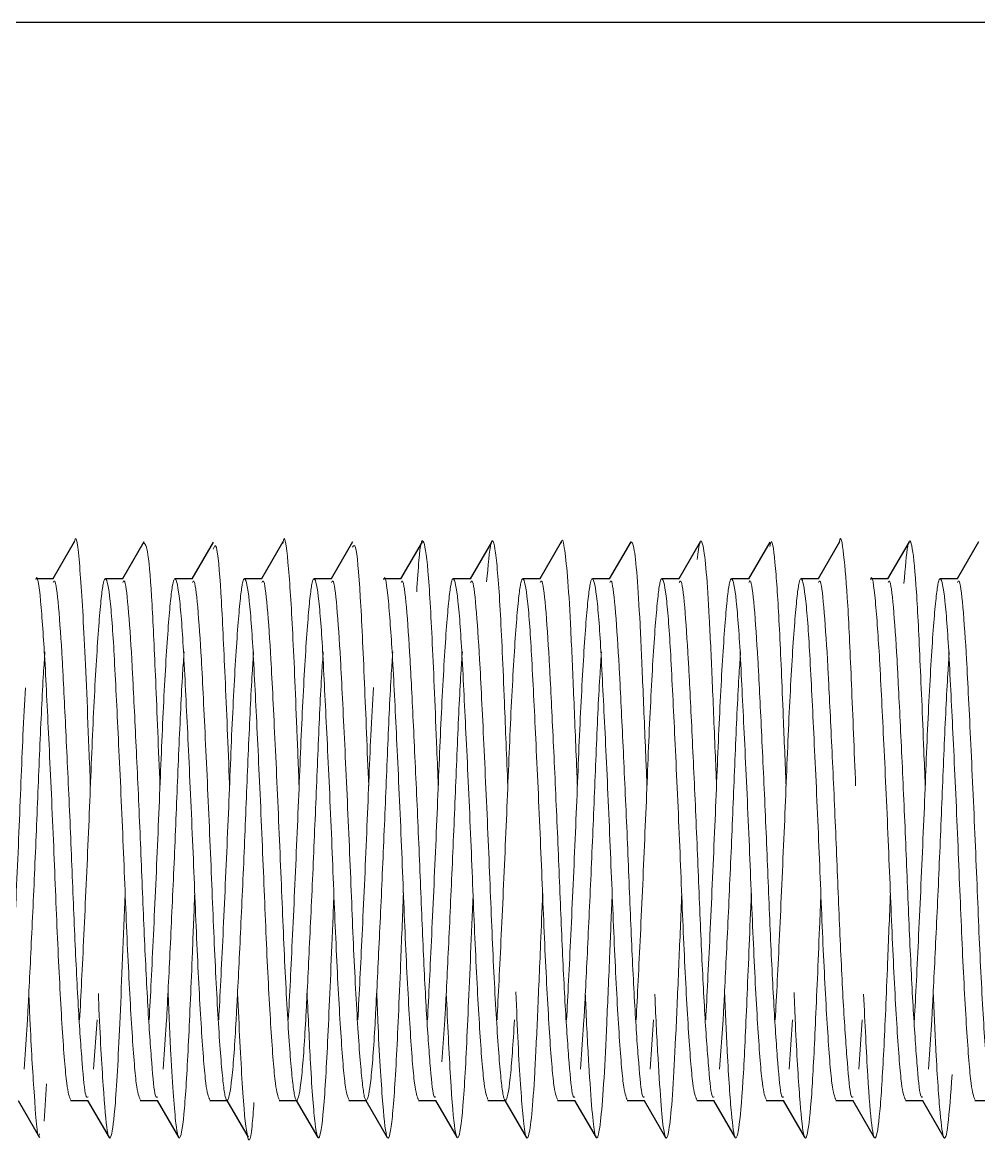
# Model space of a CAD drawing. Header units: millimetres. Extents: x -635 to 515, y -448 to 489.
# Drawn here: x 101.15 to 106.64, y 290.83 to 297.28 of the extents above; entities that cross this region are included whole.
import ezdxf

# ---------------------------------------------------------------- set-up
doc = ezdxf.new("R2010")
doc.units = ezdxf.units.MM

msp = doc.modelspace()

# ---------------------------------------------------------------- linework, layer by layer
at = {"color": 7, "linetype": 'Continuous', "lineweight": 25}
for p, q in [((116.8745, 297.2803), (95.4745, 297.2803)), ((101.4438, 294.2939), (101.3202, 294.0803)), ((101.8432, 294.2928), (101.7202, 294.0803)), ((102.2427, 294.2918), (102.1203, 294.0803)), ((102.6434, 294.2931), (102.5202, 294.0803)), ((103.0438, 294.2939), (102.9202, 294.0803)), ((103.4432, 294.2929), (103.3202, 294.0803)), ((103.8427, 294.2918), (103.7203, 294.0803)), ((104.2433, 294.2931), (104.1202, 294.0803)), ((104.6438, 294.2939), (104.5202, 294.0803)), ((105.0433, 294.293), (104.9202, 294.0803)), ((105.4427, 294.2918), (105.3203, 294.0803)), ((105.8433, 294.293), (105.7202, 294.0803)), ((106.2438, 294.2939), (106.1202, 294.0803)), ((106.6433, 294.293), (106.5202, 294.0803)), ((101.3228, 294.0803), (101.2226, 294.0803)), ((101.7228, 294.0803), (101.6226, 294.0803)), ((102.1228, 294.0803), (102.0226, 294.0803)), ((102.5228, 294.0803), (102.4226, 294.0803)), ((102.9228, 294.0803), (102.8226, 294.0803)), ((103.3228, 294.0803), (103.2226, 294.0803)), ((103.7228, 294.0803), (103.6226, 294.0803)), ((104.1228, 294.0803), (104.0226, 294.0803)), ((104.5228, 294.0803), (104.4226, 294.0803)), ((104.9228, 294.0803), (104.8226, 294.0803)), ((105.3228, 294.0803), (105.2226, 294.0803)), ((105.7228, 294.0803), (105.6226, 294.0803)), ((106.1228, 294.0803), (106.0226, 294.0803)), ((106.5228, 294.0803), (106.4226, 294.0803)), ((101.1202, 291.0803), (101.2438, 290.8667)), ((101.4226, 291.0803), (101.5228, 291.0803)), ((101.5202, 291.0803), (101.6436, 290.867)), ((101.8226, 291.0803), (101.9228, 291.0803)), ((101.9203, 291.0803), (102.0428, 290.8684)), ((102.2226, 291.0803), (102.3228, 291.0803)), ((102.3202, 291.0803), (102.4429, 290.8683)), ((102.6226, 291.0803), (102.7228, 291.0803)), ((102.7202, 291.0803), (102.8438, 290.8667)), ((103.0226, 291.0803), (103.1228, 291.0803)), ((103.1202, 291.0803), (103.2436, 290.867)), ((103.4226, 291.0803), (103.5228, 291.0803)), ((103.5202, 291.0803), (103.6428, 290.8684)), ((103.8226, 291.0803), (103.9228, 291.0803)), ((103.9202, 291.0803), (104.0428, 290.8684)), ((104.2226, 291.0803), (104.3228, 291.0803)), ((104.3202, 291.0803), (104.4437, 290.8668)), ((104.6226, 291.0803), (104.7228, 291.0803)), ((104.7202, 291.0803), (104.8436, 290.8669)), ((105.0226, 291.0803), (105.1228, 291.0803)), ((105.1202, 291.0803), (105.2429, 290.8683)), ((105.4226, 291.0803), (105.5228, 291.0803)), ((105.5202, 291.0803), (105.6428, 290.8684)), ((105.8226, 291.0803), (105.9228, 291.0803)), ((105.9202, 291.0803), (106.0437, 290.8668)), ((106.2226, 291.0803), (106.3228, 291.0803)), ((106.3202, 291.0803), (106.4437, 290.8669)), ((106.6226, 291.0803), (106.7228, 291.0803))]:
    msp.add_line(p, q, dxfattribs=at)
at = {"color": 144, "linetype": 'Continuous', "lineweight": 18}
for p, q in [((101.1745, 291.5435), (101.1547, 291.2608)), ((101.5745, 291.5435), (101.5547, 291.2608)), ((101.9745, 291.5435), (101.9547, 291.2608)), ((103.5745, 291.5435), (103.5576, 291.3019)), ((104.3745, 291.5435), (104.3547, 291.2608)), ((104.7745, 291.5435), (104.7547, 291.2608)), ((105.1745, 291.5435), (105.1547, 291.2608)), ((105.5745, 291.5435), (105.5547, 291.2608)), ((105.9745, 291.5435), (105.9547, 291.2608)), ((106.3745, 291.5435), (106.3547, 291.2608)), ((101.2848, 291.1764), (101.2697, 290.9605))]:
    msp.add_line(p, q, dxfattribs=at)
for points, knots in [([(101.5366, 292.888), (101.535, 292.9301), (101.5236, 293.2306), (101.5023, 293.7372), (101.4755, 294.1903), (101.4536, 294.3512), (101.4441, 294.2918), (101.4438, 294.2902)], [0, 0, 0, 0, 0.051052, 0.364582, 0.673506, 0.990874, 1, 1, 1, 1]), ([(102.7365, 292.8865), (102.7321, 292.9991), (102.7187, 293.3413), (102.6983, 293.8314), (102.6729, 294.2039), (102.653, 294.3497), (102.644, 294.2878), (102.6434, 294.2835)], [0, 0, 0, 0, 0.136179, 0.413955, 0.693658, 0.978747, 1, 1, 1, 1]), ([(103.5365, 292.8872), (103.5338, 292.9586), (103.5221, 293.2629), (103.5021, 293.7325), (103.4779, 294.1731), (103.4493, 294.3349), (103.4302, 294.2715), (103.4171, 294.0717), (103.4128, 294.0059)], [0, 0, 0, 0, 0.0642851, 0.2739369, 0.4806193, 0.6940813, 0.899307, 1, 1, 1, 1]), ([(103.9365, 292.8872), (103.9299, 293.0527), (103.9143, 293.4434), (103.8931, 293.9406), (103.866, 294.2735), (103.8393, 294.3415), (103.823, 294.1544), (103.815, 294.0621)], [0, 0, 0, 0, 0.153222, 0.361868, 0.576626, 0.791293, 1, 1, 1, 1]), ([(104.3366, 292.8896), (104.3355, 292.9188), (104.3283, 293.1055), (104.3149, 293.4224), (104.2988, 293.7976), (104.2822, 294.0872), (104.2639, 294.2573), (104.2505, 294.3205), (104.2442, 294.2893), (104.2434, 294.2854)], [0, 0, 0, 0, 0.0352006, 0.2252315, 0.4084735, 0.5926642, 0.7830091, 0.9724549, 1, 1, 1, 1]), ([(104.7366, 292.8892), (104.7348, 292.9367), (104.7269, 293.1412), (104.7128, 293.4697), (104.697, 293.8369), (104.6802, 294.1107), (104.6616, 294.2835), (104.6497, 294.2904), (104.6438, 294.2939)], [0, 0, 0, 0, 0.0577397, 0.2484878, 0.4319703, 0.6183552, 0.8101447, 1, 1, 1, 1]), ([(105.1366, 292.8879), (105.134, 292.954), (105.1255, 293.1775), (105.1108, 293.5163), (105.0953, 293.8737), (105.078, 294.138), (105.0595, 294.2873), (105.0418, 294.3164), (105.0312, 294.2322), (105.0261, 294.1909)], [0, 0, 0, 0, 0.066389, 0.224343, 0.376201, 0.531798, 0.691217, 0.848482, 1, 1, 1, 1]), ([(105.5365, 292.8877), (105.5312, 293.0228), (105.5178, 293.36), (105.4985, 293.8166), (105.4762, 294.1694), (105.4559, 294.325), (105.4457, 294.2786), (105.4429, 294.266)], [0, 0, 0, 0, 0.163323, 0.407663, 0.653484, 0.905818, 1, 1, 1, 1]), ([(105.9367, 292.8906), (105.9285, 293.0913), (105.9123, 293.4869), (105.8916, 293.9619), (105.8677, 294.2386), (105.8508, 294.3428), (105.8434, 294.2924), (105.8433, 294.2918)], [0, 0, 0, 0, 0.250167, 0.493245, 0.744757, 0.997218, 1, 1, 1, 1]), ([(106.3366, 292.8878), (106.3339, 292.9565), (106.3233, 293.233), (106.3049, 293.6595), (106.284, 294.082), (106.259, 294.304), (106.2362, 294.3142), (106.2216, 294.1402), (106.2144, 294.054)], [0, 0, 0, 0, 0.062555, 0.251604, 0.435616, 0.627216, 0.815266, 1, 1, 1, 1]), ([(101.9365, 292.8877), (101.9281, 293.0983), (101.9117, 293.5038), (101.8912, 293.9605), (101.8672, 294.2686), (101.8513, 294.2814), (101.8432, 294.2879)], [0, 0, 0, 0, 0.2578315, 0.4963513, 0.7434376, 1, 1, 1, 1]), ([(102.3366, 292.8898), (102.336, 292.9059), (102.327, 293.1431), (102.3089, 293.5653), (102.2872, 294.0323), (102.263, 294.3029), (102.249, 294.2667), (102.2431, 294.2515)], [0, 0, 0, 0, 0.019204, 0.284298, 0.539804, 0.805758, 1, 1, 1, 1]), ([(103.1366, 292.889), (103.1283, 293.0937), (103.1111, 293.5206), (103.0888, 294.0115), (103.064, 294.2967), (103.0497, 294.2715), (103.0441, 294.2617)], [0, 0, 0, 0, 0.2538194, 0.5294636, 0.8157346, 1, 1, 1, 1]), ([(101.2745, 293.617), (101.2666, 293.7378), (101.2505, 293.9825), (101.2314, 294.1145), (101.2229, 294.0771), (101.2226, 294.0755)], [0, 0, 0, 0, 0.482804, 0.978262, 1, 1, 1, 1]), ([(103.2745, 293.617), (103.2666, 293.7378), (103.2505, 293.9825), (103.2314, 294.1145), (103.2229, 294.0771), (103.2226, 294.0755)], [0, 0, 0, 0, 0.482804, 0.978262, 1, 1, 1, 1]), ([(106.0745, 293.617), (106.0666, 293.7378), (106.0505, 293.9825), (106.0314, 294.1145), (106.0229, 294.0771), (106.0226, 294.0755)], [0, 0, 0, 0, 0.4828043, 0.9782624, 1, 1, 1, 1]), ([(101.3745, 293.617), (101.3677, 293.7255), (101.354, 293.9425), (101.3353, 294.0828), (101.3255, 294.065), (101.3228, 294.0599)], [0, 0, 0, 0, 0.418026, 0.836082, 1, 1, 1, 1]), ([(101.6745, 293.617), (101.6673, 293.7525), (101.6589, 293.87), (101.6413, 294.0324), (101.6321, 294.0765), (101.6194, 294.0818), (101.6153, 294.0737), (101.6077, 294.0402), (101.6042, 294.0153), (101.5923, 293.9115), (101.5834, 293.8032), (101.5656, 293.5254), (101.5567, 293.3567), (101.5448, 293.0911), (101.5413, 293.0021), (101.5337, 292.8163), (101.5296, 292.7192), (101.5169, 292.4232), (101.5078, 292.2196), (101.4901, 291.847), (101.4817, 291.679), (101.4745, 291.5435)], [0, 0, 0, 0, 0.125, 0.125, 0.25, 0.25, 0.3125, 0.3125, 0.375, 0.375, 0.5, 0.5, 0.625, 0.625, 0.6875, 0.6875, 0.75, 0.75, 0.875, 0.875, 1, 1, 1, 1]), ([(101.7745, 293.617), (101.7677, 293.7255), (101.754, 293.9424), (101.7353, 294.0828), (101.7255, 294.065), (101.7228, 294.0599)], [0, 0, 0, 0, 0.418007, 0.836044, 1, 1, 1, 1]), ([(102.0745, 293.617), (102.0673, 293.7525), (102.0589, 293.87), (102.0413, 294.0324), (102.0321, 294.0765), (102.0194, 294.0818), (102.0153, 294.0737), (102.0077, 294.0402), (102.0042, 294.0153), (101.9923, 293.9115), (101.9834, 293.8032), (101.9656, 293.5254), (101.9567, 293.3567), (101.9448, 293.0911), (101.9413, 293.0021), (101.9337, 292.8163), (101.9296, 292.7192), (101.9169, 292.4232), (101.9078, 292.2196), (101.8901, 291.847), (101.8817, 291.679), (101.8745, 291.5435)], [0, 0, 0, 0, 0.125, 0.125, 0.25, 0.25, 0.3125, 0.3125, 0.375, 0.375, 0.5, 0.5, 0.625, 0.625, 0.6875, 0.6875, 0.75, 0.75, 0.875, 0.875, 1, 1, 1, 1]), ([(102.1745, 293.617), (102.1677, 293.7255), (102.154, 293.9425), (102.1353, 294.0828), (102.1255, 294.065), (102.1228, 294.0599)], [0, 0, 0, 0, 0.418026, 0.836081, 1, 1, 1, 1]), ([(102.4745, 293.617), (102.4673, 293.7525), (102.4589, 293.87), (102.4413, 294.0324), (102.4321, 294.0765), (102.4194, 294.0818), (102.4153, 294.0737), (102.4077, 294.0402), (102.4042, 294.0153), (102.3923, 293.9115), (102.3834, 293.8032), (102.3656, 293.5254), (102.3567, 293.3567), (102.3448, 293.0911), (102.3413, 293.0021), (102.3337, 292.8163), (102.3296, 292.7192), (102.3169, 292.4232), (102.3078, 292.2196), (102.2901, 291.847), (102.2817, 291.679), (102.2745, 291.5435)], [0, 0, 0, 0, 0.125, 0.125, 0.25, 0.25, 0.3125, 0.3125, 0.375, 0.375, 0.5, 0.5, 0.625, 0.625, 0.6875, 0.6875, 0.75, 0.75, 0.875, 0.875, 1, 1, 1, 1]), ([(102.5745, 293.6171), (102.5677, 293.7256), (102.554, 293.9425), (102.5353, 294.0828), (102.5255, 294.065), (102.5228, 294.0599)], [0, 0, 0, 0, 0.418064, 0.836158, 1, 1, 1, 1]), ([(102.8745, 293.617), (102.8673, 293.7525), (102.8589, 293.87), (102.8413, 294.0324), (102.8321, 294.0765), (102.8194, 294.0818), (102.8153, 294.0737), (102.8077, 294.0402), (102.8042, 294.0153), (102.7923, 293.9115), (102.7834, 293.8032), (102.7656, 293.5254), (102.7567, 293.3567), (102.7448, 293.0911), (102.7413, 293.0021), (102.7337, 292.8163), (102.7296, 292.7192), (102.7169, 292.4232), (102.7078, 292.2196), (102.6901, 291.847), (102.6817, 291.679), (102.6745, 291.5435)], [0, 0, 0, 0, 0.125, 0.125, 0.25, 0.25, 0.3125, 0.3125, 0.375, 0.375, 0.5, 0.5, 0.625, 0.625, 0.6875, 0.6875, 0.75, 0.75, 0.875, 0.875, 1, 1, 1, 1]), ([(102.9745, 293.617), (102.9677, 293.7255), (102.954, 293.9425), (102.9353, 294.0828), (102.9255, 294.065), (102.9228, 294.0599)], [0, 0, 0, 0, 0.418025, 0.83608, 1, 1, 1, 1]), ([(103.3745, 293.617), (103.3677, 293.7255), (103.354, 293.9425), (103.3353, 294.0828), (103.3255, 294.065), (103.3228, 294.0599)], [0, 0, 0, 0, 0.418034, 0.836098, 1, 1, 1, 1]), ([(103.6745, 293.617), (103.6673, 293.7525), (103.6589, 293.87), (103.6413, 294.0324), (103.6321, 294.0765), (103.6194, 294.0818), (103.6153, 294.0737), (103.6077, 294.0402), (103.6042, 294.0153), (103.5923, 293.9115), (103.5834, 293.8032), (103.5656, 293.5254), (103.5567, 293.3567), (103.5448, 293.0911), (103.5413, 293.0021), (103.5337, 292.8163), (103.5296, 292.7192), (103.5169, 292.4232), (103.5078, 292.2196), (103.4901, 291.847), (103.4817, 291.679), (103.4745, 291.5435)], [0, 0, 0, 0, 0.125, 0.125, 0.25, 0.25, 0.3125, 0.3125, 0.375, 0.375, 0.5, 0.5, 0.625, 0.625, 0.6875, 0.6875, 0.75, 0.75, 0.875, 0.875, 1, 1, 1, 1]), ([(103.7745, 293.617), (103.7677, 293.7255), (103.754, 293.9425), (103.7353, 294.0828), (103.7255, 294.065), (103.7228, 294.0599)], [0, 0, 0, 0, 0.418026, 0.836081, 1, 1, 1, 1]), ([(104.0745, 293.617), (104.0673, 293.7525), (104.0589, 293.87), (104.0413, 294.0324), (104.0321, 294.0765), (104.0194, 294.0818), (104.0153, 294.0737), (104.0077, 294.0402), (104.0042, 294.0153), (103.9923, 293.9115), (103.9834, 293.8032), (103.9656, 293.5254), (103.9567, 293.3567), (103.9448, 293.0911), (103.9413, 293.0021), (103.9337, 292.8163), (103.9296, 292.7192), (103.9169, 292.4232), (103.9078, 292.2196), (103.8901, 291.847), (103.8817, 291.679), (103.8745, 291.5435)], [0, 0, 0, 0, 0.125, 0.125, 0.25, 0.25, 0.3125, 0.3125, 0.375, 0.375, 0.5, 0.5, 0.625, 0.625, 0.6875, 0.6875, 0.75, 0.75, 0.875, 0.875, 1, 1, 1, 1]), ([(104.1745, 293.617), (104.1677, 293.7255), (104.154, 293.9425), (104.1353, 294.0828), (104.1255, 294.065), (104.1228, 294.0599)], [0, 0, 0, 0, 0.418021, 0.836071, 1, 1, 1, 1]), ([(104.4745, 293.617), (104.4673, 293.7525), (104.4589, 293.87), (104.4413, 294.0324), (104.4321, 294.0765), (104.4194, 294.0818), (104.4153, 294.0737), (104.4077, 294.0402), (104.4042, 294.0153), (104.3923, 293.9115), (104.3834, 293.8032), (104.3656, 293.5254), (104.3567, 293.3567), (104.3448, 293.0911), (104.3413, 293.0021), (104.3337, 292.8163), (104.3296, 292.7192), (104.3169, 292.4232), (104.3078, 292.2196), (104.2901, 291.847), (104.2817, 291.679), (104.2745, 291.5435)], [0, 0, 0, 0, 0.125, 0.125, 0.25, 0.25, 0.3125, 0.3125, 0.375, 0.375, 0.5, 0.5, 0.625, 0.625, 0.6875, 0.6875, 0.75, 0.75, 0.875, 0.875, 1, 1, 1, 1]), ([(104.5745, 293.617), (104.5677, 293.7255), (104.554, 293.9425), (104.5353, 294.0828), (104.5255, 294.065), (104.5228, 294.0599)], [0, 0, 0, 0, 0.418028, 0.836086, 1, 1, 1, 1]), ([(104.8745, 293.617), (104.8673, 293.7525), (104.8589, 293.87), (104.8413, 294.0324), (104.8321, 294.0765), (104.8194, 294.0818), (104.8153, 294.0737), (104.8077, 294.0402), (104.8042, 294.0153), (104.7923, 293.9115), (104.7834, 293.8032), (104.7656, 293.5254), (104.7567, 293.3567), (104.7448, 293.0911), (104.7413, 293.0021), (104.7337, 292.8163), (104.7296, 292.7192), (104.7169, 292.4232), (104.7078, 292.2196), (104.6901, 291.847), (104.6817, 291.679), (104.6745, 291.5435)], [0, 0, 0, 0, 0.125, 0.125, 0.25, 0.25, 0.3125, 0.3125, 0.375, 0.375, 0.5, 0.5, 0.625, 0.625, 0.6875, 0.6875, 0.75, 0.75, 0.875, 0.875, 1, 1, 1, 1]), ([(104.9745, 293.617), (104.9677, 293.7255), (104.954, 293.9425), (104.9353, 294.0828), (104.9255, 294.065), (104.9228, 294.0599)], [0, 0, 0, 0, 0.418025, 0.83608, 1, 1, 1, 1]), ([(105.2745, 293.617), (105.2673, 293.7525), (105.2589, 293.87), (105.2413, 294.0324), (105.2321, 294.0765), (105.2194, 294.0818), (105.2153, 294.0737), (105.2077, 294.0402), (105.2042, 294.0153), (105.1923, 293.9115), (105.1834, 293.8032), (105.1656, 293.5254), (105.1567, 293.3567), (105.1448, 293.0911), (105.1413, 293.0021), (105.1337, 292.8163), (105.1296, 292.7192), (105.1169, 292.4232), (105.1078, 292.2196), (105.0901, 291.847), (105.0817, 291.679), (105.0745, 291.5435)], [0, 0, 0, 0, 0.125, 0.125, 0.25, 0.25, 0.3125, 0.3125, 0.375, 0.375, 0.5, 0.5, 0.625, 0.625, 0.6875, 0.6875, 0.75, 0.75, 0.875, 0.875, 1, 1, 1, 1]), ([(105.3745, 293.617), (105.3677, 293.7255), (105.354, 293.9424), (105.3353, 294.0828), (105.3255, 294.065), (105.3228, 294.0599)], [0, 0, 0, 0, 0.418013, 0.836055, 1, 1, 1, 1]), ([(105.6745, 293.617), (105.6673, 293.7525), (105.6589, 293.87), (105.6413, 294.0324), (105.6321, 294.0765), (105.6194, 294.0818), (105.6153, 294.0737), (105.6077, 294.0402), (105.6042, 294.0153), (105.5923, 293.9115), (105.5834, 293.8032), (105.5656, 293.5254), (105.5567, 293.3567), (105.5448, 293.0911), (105.5413, 293.0021), (105.5337, 292.8163), (105.5296, 292.7192), (105.5169, 292.4232), (105.5078, 292.2196), (105.4901, 291.847), (105.4817, 291.679), (105.4745, 291.5435)], [0, 0, 0, 0, 0.125, 0.125, 0.25, 0.25, 0.3125, 0.3125, 0.375, 0.375, 0.5, 0.5, 0.625, 0.625, 0.6875, 0.6875, 0.75, 0.75, 0.875, 0.875, 1, 1, 1, 1]), ([(105.7745, 293.617), (105.7677, 293.7255), (105.754, 293.9425), (105.7353, 294.0828), (105.7255, 294.065), (105.7228, 294.0599)], [0, 0, 0, 0, 0.418034, 0.836098, 1, 1, 1, 1]), ([(106.1745, 293.6171), (106.1677, 293.7255), (106.154, 293.9425), (106.1353, 294.0828), (106.1255, 294.065), (106.1228, 294.0599)], [0, 0, 0, 0, 0.418042, 0.836113, 1, 1, 1, 1]), ([(106.4745, 293.617), (106.4673, 293.7525), (106.4589, 293.87), (106.4413, 294.0324), (106.4321, 294.0765), (106.4194, 294.0818), (106.4153, 294.0737), (106.4077, 294.0402), (106.4042, 294.0153), (106.3923, 293.9115), (106.3834, 293.8032), (106.3656, 293.5254), (106.3567, 293.3567), (106.3448, 293.0911), (106.3413, 293.0021), (106.3337, 292.8163), (106.3296, 292.7192), (106.3169, 292.4232), (106.3078, 292.2196), (106.2901, 291.847), (106.2817, 291.679), (106.2745, 291.5435)], [0, 0, 0, 0, 0.125, 0.125, 0.25, 0.25, 0.3125, 0.3125, 0.375, 0.375, 0.5, 0.5, 0.625, 0.625, 0.6875, 0.6875, 0.75, 0.75, 0.875, 0.875, 1, 1, 1, 1]), ([(106.5745, 293.6171), (106.5677, 293.7256), (106.554, 293.9425), (106.5353, 294.0828), (106.5255, 294.065), (106.5228, 294.0599)], [0, 0, 0, 0, 0.418057, 0.836143, 1, 1, 1, 1]), ([(101.2752, 293.6612), (101.2724, 293.6211), (101.262, 293.476), (101.2449, 293.1033), (101.2252, 292.6043), (101.2022, 292.096), (101.1851, 291.7452), (101.1765, 291.5818), (101.1745, 291.5435)], [0, 0, 0, 0, 0.081469, 0.294828, 0.508139, 0.721429, 0.934785, 1, 1, 1, 1]), ([(102.0752, 293.6612), (102.0724, 293.6211), (102.062, 293.476), (102.0449, 293.1033), (102.0252, 292.6043), (102.0022, 292.096), (101.9851, 291.7452), (101.9765, 291.5818), (101.9745, 291.5435)], [0, 0, 0, 0, 0.0814684, 0.2948273, 0.5081388, 0.7214284, 0.9347839, 1, 1, 1, 1]), ([(102.4752, 293.6612), (102.4724, 293.6211), (102.462, 293.476), (102.4449, 293.1032), (102.4252, 292.6042), (102.4022, 292.0959), (102.3851, 291.7451), (102.3765, 291.5817), (102.3745, 291.5435)], [0, 0, 0, 0, 0.081515, 0.294874, 0.508186, 0.721476, 0.934831, 1, 1, 1, 1]), ([(102.8752, 293.6612), (102.8724, 293.6211), (102.862, 293.476), (102.8449, 293.1033), (102.8252, 292.6043), (102.8022, 292.096), (102.7851, 291.7452), (102.7765, 291.5818), (102.7745, 291.5435)], [0, 0, 0, 0, 0.081467, 0.294823, 0.508133, 0.72142, 0.934774, 1, 1, 1, 1]), ([(103.2752, 293.6612), (103.2724, 293.6211), (103.262, 293.476), (103.2449, 293.1033), (103.2252, 292.6043), (103.2022, 292.096), (103.1851, 291.7452), (103.1765, 291.5818), (103.1745, 291.5435)], [0, 0, 0, 0, 0.081477, 0.294834, 0.508143, 0.72143, 0.934784, 1, 1, 1, 1]), ([(103.6752, 293.6612), (103.6724, 293.6211), (103.662, 293.476), (103.6449, 293.1033), (103.6252, 292.6043), (103.6022, 292.096), (103.5851, 291.7452), (103.5765, 291.5818), (103.5745, 291.5435)], [0, 0, 0, 0, 0.081469, 0.29483, 0.508143, 0.721434, 0.934791, 1, 1, 1, 1]), ([(104.4752, 293.6612), (104.4724, 293.6211), (104.462, 293.476), (104.4449, 293.1033), (104.4252, 292.6043), (104.4022, 292.096), (104.3851, 291.7452), (104.3765, 291.5817), (104.3745, 291.5435)], [0, 0, 0, 0, 0.08147, 0.294824, 0.508131, 0.721415, 0.934766, 1, 1, 1, 1]), ([(105.2752, 293.6612), (105.2724, 293.6211), (105.262, 293.4761), (105.2449, 293.1034), (105.2252, 292.6043), (105.2022, 292.0961), (105.1851, 291.7452), (105.1765, 291.5818), (105.1745, 291.5435)], [0, 0, 0, 0, 0.081453, 0.294812, 0.508125, 0.721415, 0.934772, 1, 1, 1, 1]), ([(106.4752, 293.6612), (106.4724, 293.6211), (106.462, 293.476), (106.4449, 293.1033), (106.4252, 292.6042), (106.4022, 292.096), (106.3851, 291.7452), (106.3765, 291.5818), (106.3745, 291.5435)], [0, 0, 0, 0, 0.081506, 0.294866, 0.508179, 0.72147, 0.934827, 1, 1, 1, 1]), ([(101.4226, 291.085), (101.4152, 291.1027), (101.4, 291.1396), (101.3746, 291.4704), (101.3484, 291.9596), (101.3259, 292.5451), (101.2986, 293.1443), (101.2825, 293.4608), (101.2745, 293.617)], [0, 0, 0, 0, 0.157112, 0.327028, 0.496945, 0.661577, 0.832977, 1, 1, 1, 1]), ([(101.5228, 291.1006), (101.5184, 291.0987), (101.5069, 291.0938), (101.4896, 291.2759), (101.4664, 291.6055), (101.4449, 292.0525), (101.4252, 292.5575), (101.4022, 293.0642), (101.3851, 293.4154), (101.3765, 293.5788), (101.3745, 293.617)], [0, 0, 0, 0, 0.087964, 0.232589, 0.377206, 0.521872, 0.666505, 0.811123, 0.955786, 1, 1, 1, 1]), ([(101.8226, 291.085), (101.8152, 291.1027), (101.8, 291.1396), (101.7746, 291.4704), (101.7484, 291.9596), (101.7259, 292.5451), (101.6986, 293.1443), (101.6825, 293.4608), (101.6745, 293.617)], [0, 0, 0, 0, 0.157112, 0.327028, 0.496945, 0.661577, 0.832977, 1, 1, 1, 1]), ([(101.9228, 291.1006), (101.9184, 291.0987), (101.9069, 291.0938), (101.8896, 291.2759), (101.8664, 291.6055), (101.8449, 292.0525), (101.8252, 292.5575), (101.8022, 293.0642), (101.7851, 293.4154), (101.7765, 293.5787), (101.7745, 293.617)], [0, 0, 0, 0, 0.087971, 0.232598, 0.377217, 0.521885, 0.666521, 0.811141, 0.955807, 1, 1, 1, 1]), ([(102.2226, 291.085), (102.2152, 291.1027), (102.2, 291.1396), (102.1746, 291.4704), (102.1484, 291.9596), (102.1259, 292.5451), (102.0986, 293.1443), (102.0825, 293.4608), (102.0745, 293.617)], [0, 0, 0, 0, 0.157112, 0.327028, 0.496945, 0.661577, 0.832977, 1, 1, 1, 1]), ([(102.3745, 291.5435), (102.3673, 291.408), (102.3589, 291.2905), (102.3413, 291.1281), (102.3321, 291.084), (102.3194, 291.0788), (102.3153, 291.0869), (102.3077, 291.1203), (102.3042, 291.1453), (102.2923, 291.2491), (102.2834, 291.3573), (102.2656, 291.6351), (102.2567, 291.8038), (102.2448, 292.0694), (102.2413, 292.1584), (102.2337, 292.3443), (102.2296, 292.4413), (102.2169, 292.7373), (102.2078, 292.941), (102.1901, 293.3136), (102.1817, 293.4815), (102.1745, 293.617)], [0, 0, 0, 0, 0.125, 0.125, 0.25, 0.25, 0.3125, 0.3125, 0.375, 0.375, 0.5, 0.5, 0.625, 0.625, 0.6875, 0.6875, 0.75, 0.75, 0.875, 0.875, 1, 1, 1, 1]), ([(102.6226, 291.085), (102.6152, 291.1027), (102.6, 291.1396), (102.5746, 291.4704), (102.5484, 291.9596), (102.5259, 292.5451), (102.4986, 293.1443), (102.4825, 293.4608), (102.4745, 293.617)], [0, 0, 0, 0, 0.157112, 0.327028, 0.496945, 0.661577, 0.832977, 1, 1, 1, 1]), ([(102.7745, 291.5435), (102.7673, 291.408), (102.7589, 291.2905), (102.7412, 291.1281), (102.7321, 291.084), (102.7194, 291.0788), (102.7153, 291.0869), (102.7077, 291.1203), (102.7042, 291.1453), (102.6923, 291.2491), (102.6834, 291.3574), (102.6656, 291.6352), (102.6567, 291.8039), (102.6448, 292.0695), (102.6413, 292.1585), (102.6337, 292.3443), (102.6296, 292.4414), (102.6169, 292.7374), (102.6078, 292.9411), (102.5901, 293.3137), (102.5817, 293.4816), (102.5745, 293.6171)], [0, 0, 0, 0, 0.125, 0.125, 0.25, 0.25, 0.3125, 0.3125, 0.375, 0.375, 0.5, 0.5, 0.625, 0.625, 0.6875, 0.6875, 0.75, 0.75, 0.875, 0.875, 1, 1, 1, 1]), ([(103.0226, 291.085), (103.0152, 291.1027), (103, 291.1396), (102.9746, 291.4704), (102.9484, 291.9596), (102.9259, 292.5451), (102.8986, 293.1443), (102.8825, 293.4608), (102.8745, 293.617)], [0, 0, 0, 0, 0.157112, 0.327028, 0.496945, 0.661577, 0.832977, 1, 1, 1, 1]), ([(103.1745, 291.5435), (103.1673, 291.408), (103.1589, 291.2905), (103.1412, 291.1281), (103.1321, 291.084), (103.1194, 291.0788), (103.1153, 291.0869), (103.1077, 291.1203), (103.1042, 291.1453), (103.0923, 291.2491), (103.0834, 291.3573), (103.0656, 291.6351), (103.0567, 291.8038), (103.0448, 292.0695), (103.0413, 292.1584), (103.0337, 292.3443), (103.0296, 292.4413), (103.0169, 292.7373), (103.0078, 292.941), (102.9901, 293.3136), (102.9817, 293.4815), (102.9745, 293.617)], [0, 0, 0, 0, 0.125, 0.125, 0.25, 0.25, 0.3125, 0.3125, 0.375, 0.375, 0.5, 0.5, 0.625, 0.625, 0.6875, 0.6875, 0.75, 0.75, 0.875, 0.875, 1, 1, 1, 1]), ([(103.4226, 291.085), (103.4152, 291.1027), (103.4, 291.1396), (103.3746, 291.4704), (103.3484, 291.9596), (103.3259, 292.5451), (103.2986, 293.1443), (103.2825, 293.4608), (103.2745, 293.617)], [0, 0, 0, 0, 0.157112, 0.327028, 0.496945, 0.661577, 0.832977, 1, 1, 1, 1]), ([(103.5228, 291.1006), (103.5184, 291.0987), (103.5069, 291.0938), (103.4896, 291.2759), (103.4664, 291.6055), (103.4449, 292.0525), (103.4252, 292.5575), (103.4022, 293.0642), (103.3851, 293.4154), (103.3765, 293.5788), (103.3745, 293.617)], [0, 0, 0, 0, 0.087963, 0.232587, 0.377204, 0.521868, 0.6665, 0.811118, 0.95578, 1, 1, 1, 1]), ([(103.8226, 291.085), (103.8152, 291.1027), (103.8, 291.1396), (103.7746, 291.4704), (103.7484, 291.9596), (103.7259, 292.5451), (103.6986, 293.1443), (103.6825, 293.4608), (103.6745, 293.617)], [0, 0, 0, 0, 0.157112, 0.3270283, 0.4969447, 0.6615767, 0.8329771, 1, 1, 1, 1]), ([(103.9745, 291.5435), (103.9673, 291.408), (103.9589, 291.2905), (103.9413, 291.1282), (103.9321, 291.084), (103.9194, 291.0788), (103.9153, 291.0869), (103.9077, 291.1203), (103.9042, 291.1453), (103.8923, 291.2491), (103.8834, 291.3573), (103.8656, 291.6351), (103.8567, 291.8038), (103.8448, 292.0694), (103.8413, 292.1584), (103.8337, 292.3443), (103.8296, 292.4413), (103.8169, 292.7373), (103.8078, 292.941), (103.7901, 293.3136), (103.7817, 293.4815), (103.7745, 293.617)], [0, 0, 0, 0, 0.125, 0.125, 0.25, 0.25, 0.3125, 0.3125, 0.375, 0.375, 0.5, 0.5, 0.625, 0.625, 0.6875, 0.6875, 0.75, 0.75, 0.875, 0.875, 1, 1, 1, 1]), ([(104.2226, 291.085), (104.2152, 291.1027), (104.2, 291.1396), (104.1746, 291.4704), (104.1484, 291.9596), (104.1259, 292.5451), (104.0986, 293.1443), (104.0825, 293.4608), (104.0745, 293.617)], [0, 0, 0, 0, 0.157112, 0.327028, 0.496945, 0.661577, 0.832977, 1, 1, 1, 1]), ([(104.3228, 291.1006), (104.3184, 291.0987), (104.3069, 291.0938), (104.2896, 291.2759), (104.2664, 291.6056), (104.2449, 292.0525), (104.2252, 292.5576), (104.2022, 293.0642), (104.1851, 293.4154), (104.1765, 293.5788), (104.1745, 293.617)], [0, 0, 0, 0, 0.087985, 0.23261, 0.377228, 0.521894, 0.666528, 0.811147, 0.955811, 1, 1, 1, 1]), ([(104.6226, 291.085), (104.6152, 291.1027), (104.6, 291.1396), (104.5746, 291.4704), (104.5484, 291.9596), (104.5259, 292.5451), (104.4986, 293.1443), (104.4825, 293.4608), (104.4745, 293.617)], [0, 0, 0, 0, 0.157112, 0.327028, 0.496945, 0.661577, 0.832977, 1, 1, 1, 1]), ([(104.7228, 291.1006), (104.7184, 291.0987), (104.7069, 291.0938), (104.6896, 291.2759), (104.6664, 291.6055), (104.6449, 292.0525), (104.6252, 292.5575), (104.6022, 293.0642), (104.5851, 293.4154), (104.5765, 293.5788), (104.5745, 293.617)], [0, 0, 0, 0, 0.0879638, 0.2325886, 0.3772055, 0.5218705, 0.6665035, 0.8111216, 0.9557845, 1, 1, 1, 1]), ([(105.0226, 291.085), (105.0152, 291.1027), (105, 291.1396), (104.9746, 291.4704), (104.9484, 291.9596), (104.9259, 292.5451), (104.8986, 293.1443), (104.8825, 293.4608), (104.8745, 293.617)], [0, 0, 0, 0, 0.157112, 0.3270283, 0.4969447, 0.6615767, 0.8329771, 1, 1, 1, 1]), ([(105.1228, 291.1006), (105.1184, 291.0987), (105.1069, 291.0938), (105.0896, 291.2759), (105.0664, 291.6055), (105.0449, 292.0525), (105.0252, 292.5575), (105.0022, 293.0642), (104.9851, 293.4154), (104.9765, 293.5788), (104.9745, 293.617)], [0, 0, 0, 0, 0.087967, 0.232592, 0.377209, 0.521875, 0.666508, 0.811126, 0.95579, 1, 1, 1, 1]), ([(105.4226, 291.085), (105.4152, 291.1027), (105.4, 291.1396), (105.3746, 291.4704), (105.3484, 291.9596), (105.3259, 292.5451), (105.2986, 293.1443), (105.2825, 293.4608), (105.2745, 293.617)], [0, 0, 0, 0, 0.157112, 0.3270283, 0.4969447, 0.6615767, 0.8329771, 1, 1, 1, 1]), ([(105.5228, 291.1006), (105.5184, 291.0987), (105.5069, 291.0938), (105.4896, 291.2759), (105.4664, 291.6056), (105.4449, 292.0525), (105.4252, 292.5575), (105.4022, 293.0642), (105.3851, 293.4154), (105.3765, 293.5788), (105.3745, 293.617)], [0, 0, 0, 0, 0.0879738, 0.2326005, 0.3772192, 0.5218862, 0.666521, 0.811141, 0.9558058, 1, 1, 1, 1]), ([(105.8226, 291.085), (105.8152, 291.1027), (105.8, 291.1396), (105.7746, 291.4704), (105.7484, 291.9596), (105.7259, 292.5451), (105.6986, 293.1443), (105.6825, 293.4608), (105.6745, 293.617)], [0, 0, 0, 0, 0.157112, 0.3270283, 0.4969447, 0.6615767, 0.8329771, 1, 1, 1, 1]), ([(105.9228, 291.1006), (105.9184, 291.0987), (105.9069, 291.0938), (105.8896, 291.2759), (105.8664, 291.6055), (105.8449, 292.0525), (105.8252, 292.5575), (105.8022, 293.0642), (105.7851, 293.4154), (105.7765, 293.5788), (105.7745, 293.617)], [0, 0, 0, 0, 0.0879684, 0.2325925, 0.3772086, 0.521873, 0.6665053, 0.8111227, 0.9557848, 1, 1, 1, 1]), ([(106.2226, 291.085), (106.2152, 291.1027), (106.2, 291.1396), (106.1746, 291.4704), (106.1484, 291.9596), (106.1259, 292.5451), (106.0986, 293.1443), (106.0825, 293.4608), (106.0745, 293.617)], [0, 0, 0, 0, 0.157112, 0.327028, 0.496945, 0.661577, 0.832977, 1, 1, 1, 1]), ([(106.3228, 291.1006), (106.3184, 291.0987), (106.3069, 291.0938), (106.2896, 291.2759), (106.2664, 291.6055), (106.2449, 292.0525), (106.2252, 292.5575), (106.2022, 293.0642), (106.1851, 293.4154), (106.1765, 293.5788), (106.1745, 293.6171)], [0, 0, 0, 0, 0.087964, 0.232588, 0.377203, 0.521866, 0.666498, 0.811114, 0.955775, 1, 1, 1, 1]), ([(106.6226, 291.085), (106.6152, 291.1027), (106.6, 291.1396), (106.5746, 291.4704), (106.5484, 291.9596), (106.5259, 292.5451), (106.4986, 293.1443), (106.4825, 293.4608), (106.4745, 293.617)], [0, 0, 0, 0, 0.157112, 0.327028, 0.496945, 0.661577, 0.832977, 1, 1, 1, 1]), ([(106.7745, 291.5435), (106.7673, 291.408), (106.7589, 291.2905), (106.7413, 291.1281), (106.7321, 291.084), (106.7194, 291.0788), (106.7153, 291.0869), (106.7077, 291.1203), (106.7042, 291.1453), (106.6923, 291.2491), (106.6834, 291.3574), (106.6656, 291.6352), (106.6567, 291.8039), (106.6448, 292.0695), (106.6413, 292.1585), (106.6337, 292.3443), (106.6296, 292.4414), (106.6169, 292.7374), (106.6078, 292.9411), (106.5901, 293.3136), (106.5817, 293.4816), (106.5745, 293.6171)], [0, 0, 0, 0, 0.125, 0.125, 0.25, 0.25, 0.3125, 0.3125, 0.375, 0.375, 0.5, 0.5, 0.625, 0.625, 0.6875, 0.6875, 0.75, 0.75, 0.875, 0.875, 1, 1, 1, 1]), ([(101.1633, 293.4533), (101.1584, 293.3653), (101.145, 293.1263), (101.1259, 292.6118), (101.0986, 292.0172), (101.0825, 291.7001), (101.0745, 291.5435)], [0, 0, 0, 0, 0.160176, 0.43502, 0.721164, 1, 1, 1, 1]), ([(103.1634, 293.4551), (103.1584, 293.3665), (103.145, 293.127), (103.1259, 292.6118), (103.0986, 292.0172), (103.0825, 291.7001), (103.0745, 291.5435)], [0, 0, 0, 0, 0.161037, 0.435599, 0.72145, 1, 1, 1, 1]), ([(101.7367, 292.27), (101.7266, 292.0211), (101.7067, 291.5281), (101.6824, 291.0477), (101.6556, 290.8425), (101.6331, 290.8704), (101.6106, 291.1419), (101.5915, 291.4539), (101.5829, 291.6779), (101.5823, 291.6947)], [0, 0, 0, 0, 0.187309, 0.370936, 0.52125, 0.66752, 0.824805, 0.986883, 1, 1, 1, 1]), ([(102.1365, 292.273), (102.132, 292.1579), (102.1196, 291.8426), (102.1002, 291.3882), (102.0777, 290.9947), (102.051, 290.8239), (102.0274, 290.9193), (102.0033, 291.2263), (101.9882, 291.581), (101.9829, 291.7071)], [0, 0, 0, 0, 0.084366, 0.231174, 0.388631, 0.551107, 0.707531, 0.896068, 1, 1, 1, 1]), ([(102.9366, 292.2723), (102.9349, 292.2285), (102.9243, 291.9505), (102.9047, 291.492), (102.8811, 291.0284), (102.8525, 290.8217), (102.8287, 290.908), (102.8045, 291.2149), (102.7891, 291.5578), (102.7826, 291.702)], [0, 0, 0, 0, 0.031904, 0.202145, 0.36817, 0.54055, 0.706862, 0.876735, 1, 1, 1, 1]), ([(103.3365, 292.2739), (103.331, 292.1346), (103.3165, 291.7676), (103.2957, 291.2759), (103.2694, 290.9096), (103.2418, 290.8198), (103.2187, 291.0263), (103.1965, 291.3539), (103.1853, 291.6359), (103.1827, 291.7023)], [0, 0, 0, 0, 0.101899, 0.268379, 0.438105, 0.609424, 0.774839, 0.947014, 1, 1, 1, 1]), ([(103.7367, 292.2699), (103.7366, 292.2684), (103.7277, 292.0321), (103.7089, 291.595), (103.6858, 291.0938), (103.6575, 290.8377), (103.6326, 290.8715), (103.6079, 291.1601), (103.5906, 291.5226), (103.5824, 291.6963)], [0, 0, 0, 0, 0.001079, 0.172354, 0.337578, 0.509541, 0.677267, 0.84532, 1, 1, 1, 1]), ([(104.1366, 292.2716), (104.1328, 292.1738), (104.1229, 291.9217), (104.1073, 291.563), (104.0919, 291.2236), (104.0742, 290.9813), (104.0557, 290.8566), (104.0383, 290.8601), (104.0203, 291.0128), (103.9999, 291.2918), (103.987, 291.6028), (103.9828, 291.7043)], [0, 0, 0, 0, 0.071904, 0.185388, 0.29492, 0.408344, 0.523652, 0.636515, 0.746162, 0.917177, 1, 1, 1, 1]), ([(104.5366, 292.2713), (104.532, 292.1558), (104.5214, 291.8873), (104.5054, 291.5189), (104.49, 291.1899), (104.472, 290.9603), (104.4536, 290.8502), (104.4365, 290.8696), (104.4208, 291.0103), (104.4027, 291.2728), (104.3893, 291.5157), (104.3829, 291.6768), (104.3823, 291.694)], [0, 0, 0, 0, 0.085116, 0.197838, 0.307172, 0.420756, 0.535717, 0.647753, 0.757403, 0.871458, 0.986254, 1, 1, 1, 1]), ([(104.9366, 292.2707), (104.9313, 292.1377), (104.92, 291.8533), (104.9036, 291.476), (104.888, 291.1576), (104.8699, 290.9409), (104.8515, 290.8459), (104.8347, 290.88), (104.8188, 291.0344), (104.8006, 291.3107), (104.7879, 291.5454), (104.7822, 291.6909), (104.7821, 291.6918)], [0, 0, 0, 0, 0.098533, 0.210688, 0.320221, 0.434155, 0.548961, 0.660366, 0.770415, 0.884748, 0.999314, 1, 1, 1, 1]), ([(105.3367, 292.27), (105.3285, 292.0702), (105.3124, 291.6749), (105.2917, 291.2053), (105.2678, 290.9069), (105.2433, 290.8282), (105.2227, 290.9801), (105.2009, 291.2826), (105.1878, 291.5818), (105.1826, 291.7007)], [0, 0, 0, 0, 0.14995, 0.296624, 0.448337, 0.600686, 0.74723, 0.899511, 1, 1, 1, 1]), ([(105.7366, 292.2727), (105.734, 292.2053), (105.7234, 291.9301), (105.705, 291.5041), (105.6842, 291.0812), (105.6592, 290.8552), (105.6361, 290.8529), (105.6149, 291.0805), (105.5952, 291.3872), (105.585, 291.6391), (105.5826, 291.7003)], [0, 0, 0, 0, 0.04899, 0.2, 0.346918, 0.499908, 0.650127, 0.797609, 0.950792, 1, 1, 1, 1]), ([(106.1365, 292.2729), (106.1311, 292.1364), (106.1177, 291.7977), (106.0984, 291.3434), (106.076, 290.9809), (106.0509, 290.8288), (106.0296, 290.9062), (106.0064, 291.1901), (105.9903, 291.5241), (105.9822, 291.692)], [0, 0, 0, 0, 0.100089, 0.248335, 0.397587, 0.55073, 0.698186, 0.848343, 1, 1, 1, 1]), ([(101.244, 290.8875), (101.2426, 290.8828), (101.2316, 290.8442), (101.2154, 291.0901), (101.194, 291.4086), (101.1845, 291.6481), (101.1825, 291.6992)], [0, 0, 0, 0, 0.063675, 0.522648, 0.898184, 1, 1, 1, 1]), ([(102.4767, 291.0683), (102.4732, 291.0187), (102.46, 290.8298), (102.4367, 290.8453), (102.4106, 291.1094), (102.3916, 291.5079), (102.3825, 291.698)], [0, 0, 0, 0, 0.110153, 0.419362, 0.722903, 1, 1, 1, 1]), ([(106.4908, 291.2286), (106.4831, 291.1184), (106.4675, 290.8957), (106.443, 290.8308), (106.4225, 290.9828), (106.4007, 291.2864), (106.3877, 291.584), (106.3826, 291.7009)], [0, 0, 0, 0, 0.213491, 0.431388, 0.641059, 0.859022, 1, 1, 1, 1])]:
    msp.add_open_spline(points, degree=3, knots=knots, dxfattribs=at)

doc.saveas('drawing.dxf')
